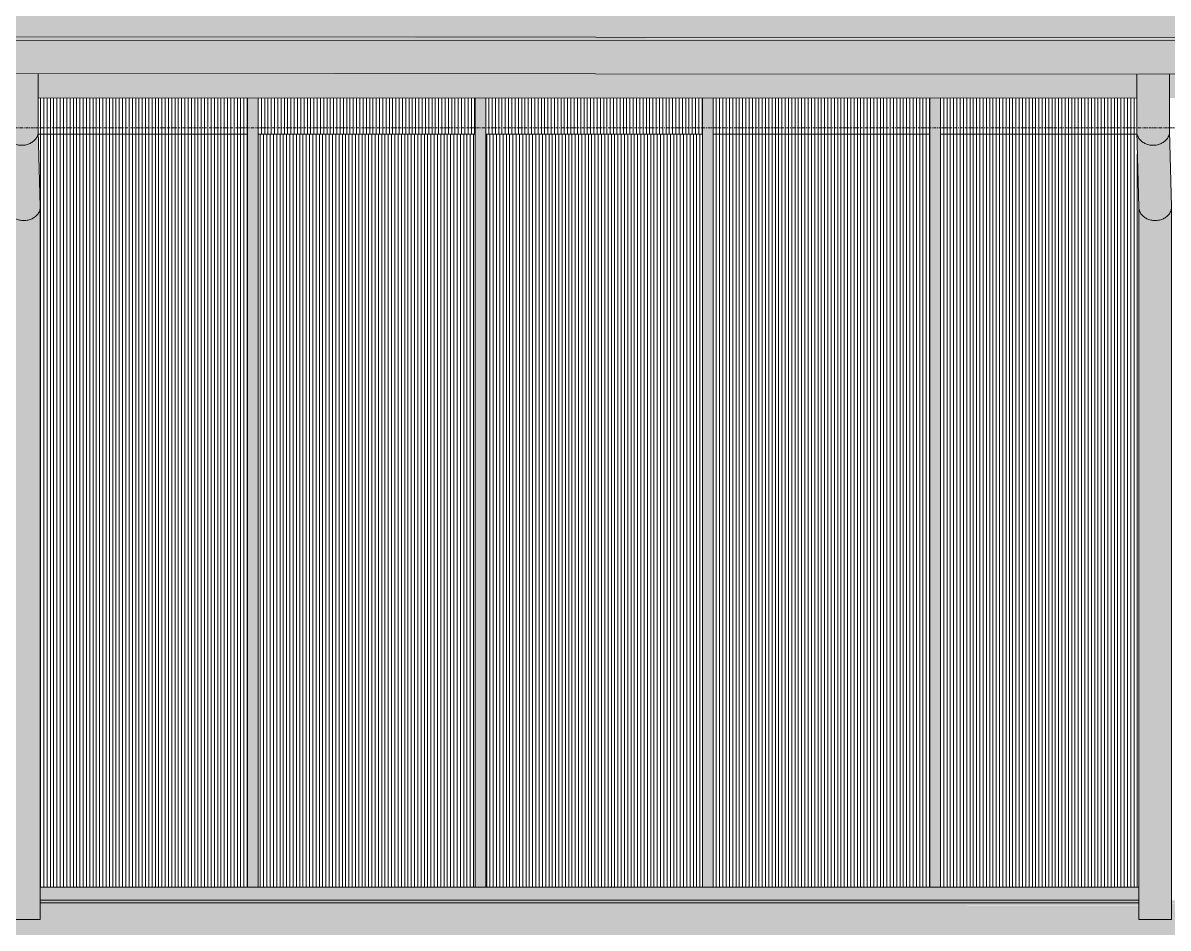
# Model space of a CAD drawing. Header units: millimetres. Extents: x -2361666 to -2009843, y -375 to 29863.
# Drawn here: x -2190135 to -2184899, y 11543 to 15679 of the extents above; entities that cross this region are included whole.
import ezdxf

# ---------------------------------------------------------------- set-up
doc = ezdxf.new("R2010")
doc.units = ezdxf.units.MM
doc.linetypes.add('AEC_Center', pattern=[24, 12, -4, 4, -4])
for name, color, linetype, lineweight in [('A-FLOR-LEVL', 51, 'Continuous', 5), ('A-GENM', 13, 'Continuous', 5), ('A-GLAZ-CURT', 52, 'Continuous', 5), ('A-GLAZ-CWMG', 51, 'Continuous', 5), ('A-ROOF', 132, 'Continuous', 5), ('P-SANR-FIXT', 6, 'Continuous', 5), ('S-BEAM', 12, 'Continuous', 5)]:
    doc.layers.add(name, color=color, linetype=linetype, lineweight=lineweight)

# ---------------------------------------------------------------- blocks, each defined once
blk = doc.blocks.new('Downpipe - L Spreader - Default-V182-SOUTH EAST - PART A')
at = {"layer": 'P-SANR-FIXT'}
for points in [[(-945548.3, 15119.5), (-945528.6, 15121.8), (-945510.8, 15127.9), (-945495.2, 15137.9), (-945480, 15157.5), (-945474.9, 15170.5), (-945473, 15182.4), (-945474.7, 15445), (-945623, 15445), (-945621.2, 15170.5), (-945619.5, 15164.1), (-945613.1, 15151), (-945601.3, 15137.9), (-945576.6, 15124.7), (-945558.5, 15120.6)], [(-945539.1, 14775.7), (-945510.8, 14780.9), (-945495.2, 14788.2), (-945480, 14800.6), (-945474, 14807.1), (-945466.4, 14822.3), (-945463.8, 14838.6), (-945474.9, 15170.5), (-945476.6, 15164.1), (-945486, 15148), (-945501.6, 15133.8), (-945519.7, 15124.8), (-945539.1, 15120.5), (-945548.3, 15119.5), (-945567.7, 15121.6), (-945590.3, 15130.8), (-945601.3, 15137.9), (-945613.1, 15151), (-945621.2, 15170.5), (-945622.5, 15164.1), (-945611.3, 14822.3), (-945601.3, 14804.2), (-945585.8, 14790), (-945567.7, 14781), (-945558.5, 14777.8)], [(-945613.8, 11582.4), (-945463.8, 11582.4), (-945463.8, 14838.6), (-945468.2, 14818.7), (-945475.6, 14805.3), (-945486, 14794.1), (-945510.8, 14780.9), (-945529.3, 14776.7), (-945548.3, 14776.7), (-945567.7, 14781), (-945576.6, 14784.1), (-945592, 14794.1), (-945603.9, 14807.1), (-945611.3, 14822.3), (-945613.8, 14838.6), (-945613.8, 11640.3)]]:
    blk.add_hatch(color=256, dxfattribs=at).paths.add_polyline_path(points)
for p, q in [((-945623, 15445.3), (-945623, 15182.1)), ((-945473, 15182.7), (-945473, 15445.3)), ((-945623, 15180.7), (-945613.7, 14836.9)), ((-945463.8, 14840.3), (-945473, 15184.1)), ((-945613.8, 14838.3), (-945613.8, 11582.4)), ((-945463.8, 11582.4), (-945463.8, 14838.9)), ((-945613.8, 11582.4), (-945463.8, 11582.4))]:
    blk.add_line(p, q, dxfattribs=at)
for points in [[(-945473, 15182.4), (-945473, 15179.7), (-945473.5, 15174.2), (-945475.4, 15166.1), (-945478.6, 15158.3), (-945482.3, 15152.1), (-945485.8, 15147.4), (-945489.6, 15143), (-945495.1, 15137.8), (-945502.5, 15132.4), (-945510.7, 15127.8), (-945519.5, 15124.1), (-945532, 15120.6), (-945548.4, 15118.8), (-945568, 15120.9), (-945583.2, 15126.2), (-945594.1, 15132.4), (-945601.4, 15137.8), (-945606.8, 15143), (-945610.6, 15147.4), (-945614, 15152.1), (-945617.6, 15158.3), (-945620.7, 15166.1), (-945622.6, 15174.2), (-945623, 15179.7), (-945623, 15182.4)], [(-945463.8, 14838.6), (-945463.8, 14835.8), (-945464.2, 14830.2), (-945466.2, 14822.3), (-945469.4, 14814.4), (-945473.1, 14808.2), (-945476.6, 14803.6), (-945480.4, 14799.1), (-945485.8, 14794), (-945493.3, 14788.5), (-945501.5, 14783.9), (-945510.3, 14780.3), (-945522.7, 14776.7), (-945539.1, 14774.9), (-945558.7, 14777.1), (-945574, 14782.4), (-945584.8, 14788.5), (-945592.2, 14794), (-945597.6, 14799.1), (-945601.4, 14803.6), (-945604.8, 14808.2), (-945608.4, 14814.4), (-945611.5, 14822.3), (-945613.4, 14830.2), (-945613.8, 14835.8), (-945613.8, 14838.6)]]:
    blk.add_open_spline(points, degree=3, knots=[0, 0, 0, 0, 0.041667, 0.083333, 0.125, 0.166667, 0.1875, 0.208333, 0.25, 0.291667, 0.333333, 0.375, 0.416667, 0.5, 0.583333, 0.666667, 0.708333, 0.75, 0.791667, 0.8125, 0.833333, 0.875, 0.916667, 0.958333, 1, 1, 1, 1], dxfattribs=at)
blk.add_open_spline([(-945463.8, 14840.3), (-945463.8, 14839.9), (-945463.8, 14839.4), (-945463.8, 14838.9)], degree=3, dxfattribs=at)
blk = doc.blocks.new('Downpipe - L Spreader - Default-V183-SOUTH EAST - PART A')
at = {"layer": 'P-SANR-FIXT'}
for points in [[(-950721.2, 15119.5), (-950695.4, 15123.9), (-950680, 15130.3), (-950668.1, 15137.9), (-950656.1, 15151), (-950647.8, 15170.5), (-950645.9, 15182.4), (-950647.6, 15447.1), (-950795.9, 15447.2), (-950794.1, 15170.5), (-950792.4, 15164.1), (-950786, 15151), (-950774.1, 15137.9), (-950749.4, 15124.7), (-950731.4, 15120.6), (-950728.6, 15120.3)], [(-950712, 14775.7), (-950683.7, 14780.9), (-950668.1, 14788.2), (-950656.1, 14797.1), (-950645.9, 14809.1), (-950639.3, 14822.3), (-950636.6, 14838.6), (-950647.8, 15170.5), (-950649.5, 15164.1), (-950658.8, 15148), (-950674.4, 15133.8), (-950692.6, 15124.8), (-950712, 15120.5), (-950728.6, 15120.3), (-950740.6, 15121.6), (-950758.7, 15127.9), (-950774.1, 15137.9), (-950786, 15151), (-950794.1, 15170.5), (-950795.4, 15164.1), (-950784.2, 14822.3), (-950774.1, 14804.2), (-950758.7, 14790), (-950740.6, 14781), (-950728.6, 14777.5), (-950713.1, 14775.8)], [(-950786.6, 11582.4), (-950636.6, 11582.4), (-950636.6, 14838.6), (-950639.3, 14822.3), (-950648.5, 14805.3), (-950658.8, 14794.1), (-950683.7, 14780.9), (-950701.8, 14776.8), (-950718.9, 14776.4), (-950740.6, 14781), (-950749.4, 14784.1), (-950764.9, 14794.1), (-950776.7, 14807.1), (-950784.2, 14822.3), (-950786.6, 14838.6), (-950786.6, 11640.3)]]:
    blk.add_hatch(color=256, dxfattribs=at).paths.add_polyline_path(points)
for p, q in [((-950795.9, 15447.5), (-950795.9, 15182.1)), ((-950645.9, 15182.7), (-950645.9, 15447.4)), ((-950795.8, 15180.7), (-950786.6, 14836.9)), ((-950636.6, 14840.3), (-950645.9, 15184.1)), ((-950786.6, 14838.3), (-950786.6, 11582.4)), ((-950636.6, 11582.4), (-950636.6, 14838.9)), ((-950786.6, 11582.4), (-950636.6, 11582.4))]:
    blk.add_line(p, q, dxfattribs=at)
for points in [[(-950645.9, 15182.4), (-950645.9, 15179.7), (-950646.3, 15174.2), (-950648.3, 15166.1), (-950651.5, 15158.3), (-950655.2, 15152.1), (-950658.6, 15147.4), (-950662.5, 15143), (-950667.9, 15137.8), (-950675.3, 15132.4), (-950683.6, 15127.8), (-950692.4, 15124.1), (-950704.8, 15120.6), (-950721.2, 15118.8), (-950740.8, 15120.9), (-950756.1, 15126.2), (-950766.9, 15132.4), (-950774.3, 15137.8), (-950779.7, 15143), (-950783.5, 15147.4), (-950786.9, 15152.1), (-950790.5, 15158.3), (-950793.6, 15166.1), (-950795.5, 15174.2), (-950795.9, 15179.7), (-950795.9, 15182.4)], [(-950636.6, 14838.6), (-950636.6, 14835.8), (-950637.1, 14830.2), (-950639.1, 14822.3), (-950642.3, 14814.4), (-950645.9, 14808.2), (-950649.4, 14803.6), (-950653.3, 14799.1), (-950658.7, 14794), (-950666.1, 14788.5), (-950674.3, 14783.9), (-950683.2, 14780.3), (-950695.6, 14776.7), (-950712, 14774.9), (-950731.6, 14777.1), (-950746.8, 14782.4), (-950757.7, 14788.5), (-950765.1, 14794), (-950770.4, 14799.1), (-950774.2, 14803.6), (-950777.7, 14808.2), (-950781.2, 14814.4), (-950784.4, 14822.3), (-950786.2, 14830.2), (-950786.6, 14835.8), (-950786.6, 14838.6)]]:
    blk.add_open_spline(points, degree=3, knots=[0, 0, 0, 0, 0.041667, 0.083333, 0.125, 0.166667, 0.1875, 0.208333, 0.25, 0.291667, 0.333333, 0.375, 0.416667, 0.5, 0.583333, 0.666667, 0.708333, 0.75, 0.791667, 0.8125, 0.833333, 0.875, 0.916667, 0.958333, 1, 1, 1, 1], dxfattribs=at)
blk.add_open_spline([(-950636.6, 14840.3), (-950636.6, 14839.9), (-950636.6, 14839.4), (-950636.6, 14838.9)], degree=3, dxfattribs=at)
blk = doc.blocks.new('MulticellPanel_Polycarbonate_Danpal_1040w - Blue-V236-SOUTH EAST - PART A')
at = {"layer": 'A-GENM'}
h = blk.add_hatch(dxfattribs=at)
h.set_pattern_fill('FP_122', color=256, style=0, pattern_type=2)
h.set_pattern_definition([(90, (-946024.266, 13427.169), (-15, 9e-16), [])])
h.paths.add_polyline_path([(-946445.1, 11730.5), (-945613.8, 11730.5), (-945613.8, 14838.6), (-945623.1, 15170.5), (-946520, 15170.5), (-946520, 11730.5)])
blk.add_line((-946520, 15170.5), (-945622.6, 15170.5), dxfattribs=at)
blk = doc.blocks.new('MulticellPanel_Polycarbonate_Danpal_1040w - Blue-V224-SOUTH EAST - PART A')
at = {"layer": 'A-GENM'}
h = blk.add_hatch(dxfattribs=at)
h.set_pattern_fill('FP_107', color=256, style=0, pattern_type=2)
h.set_pattern_definition([(90, (-915864.266, 13427.169), (-15, 9e-16), [])])
h.paths.add_polyline_path([(-916360, 11730.5), (-915368.6, 11730.5), (-915368.6, 15170.5), (-916360, 15170.5), (-916360, 11860.5)])
blk.add_line((-916360, 15170.5), (-915368.6, 15170.5), dxfattribs=at)
blk = doc.blocks.new('MulticellPanel_Polycarbonate_Danpal_1040w - Premium Purple-V228-SOUTH EAST - PART A')
at = {"layer": 'A-GENM'}
h = blk.add_hatch(dxfattribs=at)
h.set_pattern_fill('FP_113', color=256, style=0, pattern_type=2)
h.set_pattern_definition([(90, (-928344.266, 13427.169), (-15, 9e-16), [])])
h.paths.add_polyline_path([(-928840, 11730.5), (-927848.6, 11730.5), (-927848.6, 15170.5), (-928840, 15170.5), (-928840, 11860.5)])
blk.add_line((-928840, 15170.5), (-927848.6, 15170.5), dxfattribs=at)
blk = doc.blocks.new('MulticellPanel_Polycarbonate_Danpal_1040w - Premium Purple-V237-SOUTH EAST - PART A')
at = {"layer": 'A-GENM'}
h = blk.add_hatch(dxfattribs=at)
h.set_pattern_fill('FP_123', color=256, style=0, pattern_type=2)
h.set_pattern_definition([(90, (-950184.266, 13427.169), (-15, 9e-16), [])])
h.paths.add_polyline_path([(-950636.6, 11730.5), (-949688.6, 11730.5), (-949688.6, 15170.5), (-950645.5, 15170.5), (-950636.6, 14777.8), (-950636.6, 11860.5)])
blk.add_line((-950645.6, 15170.5), (-949688.6, 15170.5), dxfattribs=at)
blk = doc.blocks.new('Rectangular Mullion - Frame_Framed Facade_Danpal_DPANMF BT1-V259-SOUTH EAST - PART A')
at = {"layer": 'A-GLAZ-CWMG'}
blk.add_hatch(color=256, dxfattribs=at).paths.add_polyline_path([(-946535.4, 11670.5), (-945613.8, 11670.5), (-945613.8, 11730.5), (-946544.3, 11730.5), (-946544.3, 11670.5)])
for p, q in [((-946544.3, 11730.5), (-945613.6, 11730.5)), ((-946544.3, 11670.5), (-945613.7, 11670.5))]:
    blk.add_line(p, q, dxfattribs=at)
blk = doc.blocks.new('Rectangular Mullion - Frame_Framed Facade_Danpal_DPANMF BT1-V225-SOUTH EAST - PART A')
at = {"layer": 'A-GLAZ-CWMG'}
blk.add_hatch(color=256, dxfattribs=at).paths.add_polyline_path([(-916284.3, 11670.5), (-915344.3, 11670.5), (-915344.3, 11730.5), (-916384.3, 11730.5), (-916384.3, 11670.5), (-916375.4, 11670.5)])
for p, q in [((-916384.3, 11730.5), (-915344.3, 11730.5)), ((-916384.3, 11670.5), (-915344.3, 11670.5))]:
    blk.add_line(p, q, dxfattribs=at)
blk = doc.blocks.new('Rectangular Mullion - Frame_Framed Facade_Danpal_DPANMF BT1-V260-SOUTH EAST - PART A')
at = {"layer": 'A-GLAZ-CWMG'}
blk.add_hatch(color=256, dxfattribs=at).paths.add_polyline_path([(-950636.6, 11670.5), (-949664.3, 11670.5), (-949664.3, 11730.5), (-950636.6, 11730.5), (-950636.6, 11683.8)])
for p, q in [((-950636.7, 11730.5), (-949664.3, 11730.5)), ((-950636.7, 11670.5), (-949664.3, 11670.5))]:
    blk.add_line(p, q, dxfattribs=at)
blk = doc.blocks.new('Rectangular Mullion - Mullion_FramedFacade_Danpal_DPAEC50-2881307-SOUTH EAST - PART A')
at = {"layer": 'A-GLAZ-CWMG'}
blk.add_hatch(color=256, dxfattribs=at).paths.add_polyline_path([(-915335.4, 11730.5), (-915320, 11730.5), (-915320, 15170.5), (-915368.6, 15170.5), (-915368.6, 11730.5), (-915344.3, 11730.5)])
for p, q in [((-915368.6, 11730.5), (-915368.6, 15170.5)), ((-915320, 15170.5), (-915320, 11730.5))]:
    blk.add_line(p, q, dxfattribs=at)
blk = doc.blocks.new('Roofs 1 - Roofs 1-2640243-SOUTH EAST - PART A')
at = {"layer": 'A-ROOF'}
for points in [[(-913424.6, 15584.3), (-913424.5, 15595.9), (-973252.8, 15618.8), (-973251.1, 15609), (-913475.9, 15584.3)], [(-913426.2, 15434.3), (-913424.6, 15584.3), (-973252.8, 15608.6), (-973251.1, 15459.1), (-913426.9, 15434.3)], [(-913424.5, 15595.9), (-913424.5, 15599.5), (-973252.7, 15624.2), (-973251.1, 15620.7), (-913475.9, 15595.9)], [(-913426.2, 15431.7), (-913426.9, 15434.3), (-973252, 15456.8), (-973251.1, 15456.5), (-913426.9, 15431.7)]]:
    blk.add_hatch(color=256, dxfattribs=at).paths.add_polyline_path(points)
for p, q in [((-913423.9, 15584.3), (-973252.8, 15609)), ((-913423.9, 15599.5), (-973252.7, 15624.2)), ((-973251.9, 15456.5), (-913423.9, 15431.7))]:
    blk.add_line(p, q, dxfattribs=at)
blk = doc.blocks.new('Structural Framing 61 - Structural Framing 1-2879215-SOUTH EAST - PART A')
at = {"layer": 'S-BEAM'}
h = blk.add_hatch(color=256, dxfattribs=at)
h.paths.add_polyline_path([(-943514.5, 11657.8), (-940350.1, 11657.8), (-940350.1, 11670.5), (-945463.8, 11670.5), (-945463.8, 11657.8), (-944002.9, 11657.8)])
h.paths.add_polyline_path([(-913427.4, 11657.8), (-913427.4, 11670.5), (-914266.4, 11670.5), (-914266.4, 11657.8), (-913475.9, 11657.8)])
h.paths.add_polyline_path([(-972820.4, 11657.8), (-971535.7, 11657.8), (-971535.7, 11670.5), (-972973.1, 11670.5), (-972973.1, 11657.8)])
h.paths.add_polyline_path([(-914416.4, 11657.8), (-914416.4, 11670.5), (-918448.2, 11670.5), (-918448.2, 11657.8), (-914452.7, 11657.8)])
h.paths.add_polyline_path([(-971385.7, 11657.8), (-966454, 11657.8), (-966454, 11670.5), (-971385.7, 11670.5)])
h.paths.add_polyline_path([(-918598.2, 11657.8), (-918598.2, 11670.5), (-922668.2, 11670.5), (-922668.2, 11657.8), (-918604.4, 11657.8)])
h.paths.add_polyline_path([(-966304, 11657.8), (-961261.2, 11657.8), (-961261.2, 11670.5), (-966304, 11670.5)])
h.paths.add_polyline_path([(-922818.2, 11657.8), (-922818.2, 11670.5), (-926816.1, 11670.5), (-926816.1, 11657.8), (-923000.3, 11657.8)])
h.paths.add_polyline_path([(-961111.2, 11657.8), (-956006.6, 11657.8), (-956006.6, 11670.5), (-961111.2, 11670.5)])
h.paths.add_polyline_path([(-926966.1, 11657.8), (-926966.1, 11670.5), (-930872.1, 11670.5), (-930872.1, 11657.8), (-927396.2, 11657.8)])
h.paths.add_polyline_path([(-931022.1, 11657.8), (-931022.1, 11670.5), (-934972, 11670.5), (-934972, 11657.8), (-931059.4, 11657.8)])
h.paths.add_polyline_path([(-955856.6, 11657.8), (-950786.6, 11657.8), (-950786.6, 11670.5), (-955856.6, 11670.5)])
h.paths.add_polyline_path([(-935122, 11657.8), (-935122, 11670.5), (-940200.1, 11670.5), (-940200.1, 11657.8), (-935211.1, 11657.8)])
h.paths.add_polyline_path([(-950636.6, 11657.8), (-945613.8, 11657.8), (-945613.8, 11670.5), (-950636.6, 11670.5)])
h = blk.add_hatch(color=256, dxfattribs=at)
h.paths.add_polyline_path([(-942537.6, 11646.4), (-940350.1, 11647.8), (-940350.1, 11657.8), (-945463.8, 11656.3), (-945463.8, 11646.4), (-943026, 11646.4)])
h.paths.add_polyline_path([(-931792.1, 11646.4), (-931022.1, 11647.3), (-931022.1, 11657.8), (-934972, 11656.3), (-934972, 11646.4), (-931975.4, 11646.4)])
h.paths.add_polyline_path([(-913427.4, 11646.4), (-913427.4, 11657.8), (-914266.4, 11656.3), (-914266.4, 11646.4), (-913475.9, 11646.4)])
h.paths.add_polyline_path([(-972973.1, 11646.4), (-971535.7, 11646.4), (-971535.7, 11657.8), (-972973.1, 11656.3), (-972973.1, 11649.4)])
h.paths.add_polyline_path([(-971385.7, 11646.4), (-966454, 11646.4), (-966454, 11657.8), (-971385.7, 11656.2), (-971385.7, 11649.3)])
h.paths.add_polyline_path([(-966304, 11646.4), (-961261.2, 11646.4), (-961261.2, 11657.8), (-966304, 11656.1), (-966304, 11649)])
h.paths.add_polyline_path([(-914416.4, 11646.4), (-914416.4, 11657.8), (-918448.2, 11656.3), (-918448.2, 11646.4), (-914452.7, 11646.4)])
h.paths.add_polyline_path([(-961111.2, 11646.4), (-956006.6, 11648.5), (-956006.6, 11657.8), (-961111.2, 11655.9), (-961111.2, 11648.8)])
h.paths.add_polyline_path([(-930872.1, 11646.4), (-926966.1, 11647.1), (-926966.1, 11657.8), (-930872.1, 11656.3), (-930872.1, 11647.3)])
h.paths.add_polyline_path([(-918598.2, 11646.4), (-918598.2, 11657.8), (-922668.2, 11656.3), (-922668.2, 11646.4), (-918604.4, 11646.4)])
h.paths.add_polyline_path([(-955856.6, 11646.4), (-950786.6, 11648.3), (-950786.6, 11657.8), (-955856.6, 11655.8), (-955856.6, 11648.5)])
h.paths.add_polyline_path([(-922818.2, 11646.4), (-922818.2, 11657.8), (-926816.1, 11656.3), (-926816.1, 11646.4), (-923000.3, 11646.4)])
h.paths.add_polyline_path([(-950636.6, 11646.4), (-945613.8, 11648), (-945613.8, 11657.8), (-950636.6, 11655.6), (-950636.6, 11648.3)])
h.paths.add_polyline_path([(-935122, 11646.4), (-935122, 11657.8), (-940200.1, 11656.3), (-940200.1, 11646.4), (-935211.1, 11646.4)])
blk.add_hatch(color=256, dxfattribs=at).paths.add_polyline_path([(-913427.4, 11493.7), (-913427.4, 11646.4), (-914266.4, 11646.4), (-914266.4, 11582.4), (-914416.4, 11582.4), (-914416.4, 11646.4), (-918448.2, 11646.4), (-918448.2, 11582.4), (-918598.2, 11582.4), (-918598.2, 11646.4), (-922668.2, 11646.4), (-922668.2, 11582.4), (-922818.2, 11582.4), (-922818.2, 11646.4), (-926816.1, 11646.4), (-926816.1, 11582.4), (-926966.1, 11582.4), (-926966.1, 11646.4), (-930872.1, 11646.4), (-930872.1, 11582.4), (-931022.1, 11582.4), (-931022.1, 11646.4), (-934972, 11646.4), (-934972, 11582.4), (-935122, 11582.4), (-935122, 11646.4), (-940200.1, 11646.4), (-940200.1, 11582.4), (-940350.1, 11582.4), (-940350.1, 11646.4), (-945463.8, 11646.4), (-945463.8, 11582.4), (-945613.8, 11582.4), (-945613.8, 11646.4), (-950636.6, 11646.4), (-950636.6, 11582.4), (-950786.6, 11582.4), (-950786.6, 11646.4), (-955856.6, 11646.4), (-955856.6, 11582.4), (-956006.6, 11582.4), (-956006.6, 11646.4), (-961111.2, 11646.4), (-961111.2, 11582.4), (-961261.2, 11582.4), (-961261.2, 11646.4), (-966304, 11646.4), (-966304, 11582.4), (-966454, 11582.4), (-966454, 11646.4), (-971385.7, 11646.4), (-971385.7, 11582.4), (-971535.7, 11582.4), (-971535.7, 11646.4), (-972973.1, 11646.4), (-972973.1, 11503.7), (-937164.8, 11501.6), (-913475.9, 11493.7)])
blk.add_line((-945613.7, 11657.8), (-950636.7, 11657.8), dxfattribs=at)
blk = doc.blocks.new('MulticellPanel_Polycarbonate_Danpal_1040w - Grey-V329-SOUTH EAST - PART A')
at = {"layer": 'A-GENM'}
h = blk.add_hatch(dxfattribs=at)
h.set_pattern_fill('FP_236', color=256, style=0, pattern_type=2)
h.set_pattern_definition([(90, (-946024.266, 15342.113), (-15, 9e-16), [])])
h.paths.add_polyline_path([(-946520, 15170.5), (-945622.7, 15170.5), (-945623, 15182.4), (-945623, 15335), (-946520, 15335.4), (-946520, 15219.2)])
blk.add_line((-945622.6, 15170.5), (-946520, 15170.5), dxfattribs=at)
blk = doc.blocks.new('MulticellPanel_Polycarbonate_Danpal_1040w - Grey-V330-SOUTH EAST - PART A')
at = {"layer": 'A-GENM'}
h = blk.add_hatch(dxfattribs=at)
h.set_pattern_fill('FP_237', color=256, style=0, pattern_type=2)
h.set_pattern_definition([(90, (-947064.266, 15342.113), (-15, 9e-16), [])])
h.paths.add_polyline_path([(-947421.9, 15170.5), (-946568.6, 15170.5), (-946568.6, 15335.4), (-947560, 15335.8), (-947560, 15170.5), (-947544, 15170.5)])
blk.add_line((-946568.6, 15170.5), (-947560, 15170.5), dxfattribs=at)
blk = doc.blocks.new('MulticellPanel_Polycarbonate_Danpal_1040w - Grey-V331-SOUTH EAST - PART A')
at = {"layer": 'A-GENM'}
h = blk.add_hatch(dxfattribs=at)
h.set_pattern_fill('FP_238', color=256, style=0, pattern_type=2)
h.set_pattern_definition([(90, (-948104.266, 15342.113), (-15, 9e-16), [])])
h.paths.add_polyline_path([(-948398.8, 15170.5), (-947608.6, 15170.5), (-947608.6, 15335.8), (-948600, 15336.2), (-948600, 15170.5), (-948520.9, 15170.5)])
blk.add_line((-947608.6, 15170.5), (-948600, 15170.5), dxfattribs=at)
blk = doc.blocks.new('MulticellPanel_Polycarbonate_Danpal_1040w - Grey-V332-SOUTH EAST - PART A')
at = {"layer": 'A-GENM'}
h = blk.add_hatch(dxfattribs=at)
h.set_pattern_fill('FP_239', color=256, style=0, pattern_type=2)
h.set_pattern_definition([(90, (-949144.266, 15342.113), (-15, 9e-16), [])])
h.paths.add_polyline_path([(-949640, 15170.5), (-948648.6, 15170.5), (-948648.6, 15336.3), (-949640, 15336.7), (-949640, 15219.2)])
blk.add_line((-948648.6, 15170.5), (-949640, 15170.5), dxfattribs=at)
blk = doc.blocks.new('MulticellPanel_Polycarbonate_Danpal_1040w - Grey-V333-SOUTH EAST - PART A')
at = {"layer": 'A-GENM'}
h = blk.add_hatch(dxfattribs=at)
h.set_pattern_fill('FP_240', color=256, style=0, pattern_type=2)
h.set_pattern_definition([(90, (-950184.266, 15342.113), (-15, 9e-16), [])])
h.paths.add_polyline_path([(-950352.5, 15170.5), (-949688.6, 15170.5), (-949688.6, 15336.7), (-950645.9, 15337.1), (-950645.5, 15170.5), (-950596.8, 15170.5)])
blk.add_line((-949688.6, 15170.5), (-950645.6, 15170.5), dxfattribs=at)
blk = doc.blocks.new('Rectangular Mullion - Mullion_FramedFacade_Danpal_DPAEC50-V380-SOUTH EAST - PART A')
at = {"layer": 'A-GLAZ-CWMG'}
blk.add_hatch(color=256, dxfattribs=at).paths.add_polyline_path([(-946520, 15170.5), (-946520, 15335.4), (-946568.6, 15335.4), (-946567.2, 15170.5), (-946535.4, 15170.5)])
for p, q in [((-946568.6, 15170.5), (-946568.6, 15335.4)), ((-946520, 15335.4), (-946520, 15170.5))]:
    blk.add_line(p, q, dxfattribs=at)
blk = doc.blocks.new('Rectangular Mullion - Mullion_FramedFacade_Danpal_DPAEC50-V381-SOUTH EAST - PART A')
at = {"layer": 'A-GLAZ-CWMG'}
blk.add_hatch(color=256, dxfattribs=at).paths.add_polyline_path([(-947608.6, 15170.5), (-947560, 15170.5), (-947560, 15335.8), (-947608.6, 15335.8), (-947608.6, 15274.2)])
for p, q in [((-947608.6, 15170.5), (-947608.6, 15335.8)), ((-947560, 15335.8), (-947560, 15170.5))]:
    blk.add_line(p, q, dxfattribs=at)
blk = doc.blocks.new('Rectangular Mullion - Mullion_FramedFacade_Danpal_DPAEC50-V382-SOUTH EAST - PART A')
at = {"layer": 'A-GLAZ-CWMG'}
blk.add_hatch(color=256, dxfattribs=at).paths.add_polyline_path([(-948633.1, 15170.5), (-948600, 15170.5), (-948600, 15336.2), (-948648.6, 15336.3), (-948648.6, 15170.5), (-948643, 15170.5)])
for p, q in [((-948648.6, 15170.5), (-948648.6, 15336.3)), ((-948600, 15336.2), (-948600, 15170.5))]:
    blk.add_line(p, q, dxfattribs=at)
blk = doc.blocks.new('Rectangular Mullion - Mullion_FramedFacade_Danpal_DPAEC50-V383-SOUTH EAST - PART A')
at = {"layer": 'A-GLAZ-CWMG'}
blk.add_hatch(color=256, dxfattribs=at).paths.add_polyline_path([(-949688.6, 15170.5), (-949640, 15170.5), (-949640, 15336.7), (-949688.6, 15336.7), (-949688.6, 15274.2)])
for p, q in [((-949688.6, 15170.5), (-949688.6, 15336.7)), ((-949640, 15336.7), (-949640, 15170.5))]:
    blk.add_line(p, q, dxfattribs=at)

msp = doc.modelspace()

# ---------------------------------------------------------------- hatches: boundary and pattern name
at = {"layer": 'A-ROOF'}
h = msp.add_hatch(color=256, dxfattribs=at)
h.paths.add_polyline_path([(-2152869.8, 15321.7), (-2152869.5, 15322.3), (-2152846.1, 15322.3), (-2152845.5, 15431.7), (-2153694.3, 15431.7), (-2153694.3, 15322.1), (-2152871.3, 15321.7)])
h.paths.add_polyline_path([(-2153844.3, 15322.1), (-2153844.3, 15432.1), (-2157876.1, 15431.7), (-2157876.1, 15323.8), (-2153871.4, 15322.1)])
h.paths.add_polyline_path([(-2158026.1, 15323.8), (-2158026.1, 15433.9), (-2162096.1, 15434.3), (-2162096.1, 15325.5), (-2158511.5, 15324)])
h.paths.add_polyline_path([(-2162246.1, 15325.6), (-2162246.1, 15435.6), (-2166244, 15437.3), (-2166244, 15327.2), (-2162419, 15325.7)])
h.paths.add_polyline_path([(-2166394, 15327.3), (-2166394, 15437.3), (-2170300, 15438.9), (-2170300, 15328.9), (-2166570.7, 15327.4)])
h.paths.add_polyline_path([(-2170450, 15329), (-2170450, 15439), (-2174400, 15440.6), (-2174400, 15330.6), (-2170478.1, 15329)])
h.paths.add_polyline_path([(-2174550, 15330.7), (-2174550, 15440.7), (-2179628, 15442.8), (-2179628, 15332.8), (-2174629.8, 15330.7)])
h.paths.add_polyline_path([(-2179778, 15332.8), (-2179778, 15442.9), (-2184891.7, 15445), (-2184891.7, 15335), (-2180002.6, 15332.9)])
h.paths.add_polyline_path([(-2185041.7, 15335), (-2185041.7, 15445), (-2190064.5, 15447.1), (-2190064.5, 15337.1), (-2185131.1, 15335.1)])
h.paths.add_polyline_path([(-2190214.5, 15337.2), (-2190214.5, 15447.2), (-2195284.5, 15449.3), (-2195284.5, 15339.3), (-2190259.6, 15337.2)])
h.paths.add_polyline_path([(-2195434.5, 15339.3), (-2195434.5, 15449.3), (-2200539.1, 15451.4), (-2200539.1, 15341.4), (-2195632.4, 15339.4)])
h.paths.add_polyline_path([(-2200689.1, 15341.5), (-2200689.1, 15451.5), (-2205732, 15453.6), (-2205732, 15343.6), (-2200761, 15341.5)])
h.paths.add_polyline_path([(-2205882, 15343.6), (-2205882, 15453.7), (-2210813.6, 15455.7), (-2210813.6, 15345.7), (-2205889.5, 15343.6)])
h.paths.add_polyline_path([(-2210963.6, 15345.7), (-2210963.6, 15455.8), (-2212391.7, 15456.3), (-2212391.7, 15346.3), (-2211018, 15345.8)])
h.paths.add_polyline_path([(-2212539.7, 15346.4), (-2212539.7, 15456.4), (-2212629.7, 15456.4), (-2212629.7, 15346.4)])
h.paths.add_polyline_path([(-2152843.5, 15599.5), (-2152842.6, 15687.5), (-2152784, 15687.9), (-2152784, 15733.2), (-2212669.7, 15758), (-2212669.7, 15678.6), (-2212615.5, 15678.5), (-2212669.7, 15675.6), (-2212669.7, 15624.2), (-2152843.5, 15599.5)])

# ---------------------------------------------------------------- linework, layer by layer
at = {"layer": 'A-FLOR-LEVL', "linetype": 'AEC_Center'}
msp.add_line((-2278035.1, 15200), (-2141459.7, 15200), dxfattribs=at)
at = {"layer": 'A-ROOF'}
msp.add_line((-2185041.7, 15335), (-2190064.5, 15337.1), dxfattribs=at)

# ---------------------------------------------------------------- block references
at = {"layer": 'A-GLAZ-CURT'}
for name, p in [('MulticellPanel_Polycarbonate_Danpal_1040w - Grey-V333-SOUTH EAST - PART A', (-1239418.7, 0)), ('MulticellPanel_Polycarbonate_Danpal_1040w - Grey-V332-SOUTH EAST - PART A', (-1239418.7, 0)), ('MulticellPanel_Polycarbonate_Danpal_1040w - Grey-V331-SOUTH EAST - PART A', (-1239418.7, 0)), ('MulticellPanel_Polycarbonate_Danpal_1040w - Grey-V330-SOUTH EAST - PART A', (-1239418.7, 0)), ('MulticellPanel_Polycarbonate_Danpal_1040w - Grey-V329-SOUTH EAST - PART A', (-1239418.7, 0)), ('MulticellPanel_Polycarbonate_Danpal_1040w - Premium Purple-V237-SOUTH EAST - PART A', (-1239418.7, 0)), ('MulticellPanel_Polycarbonate_Danpal_1040w - Premium Purple-V228-SOUTH EAST - PART A', (-1260218.7, 0)), ('MulticellPanel_Polycarbonate_Danpal_1040w - Blue-V224-SOUTH EAST - PART A', (-1271658.7, 0)), ('MulticellPanel_Polycarbonate_Danpal_1040w - Blue-V224-SOUTH EAST - PART A', (-1270618.7, 0)), ('MulticellPanel_Polycarbonate_Danpal_1040w - Blue-V236-SOUTH EAST - PART A', (-1239418.7, 0))]:
    msp.add_blockref(name, p, dxfattribs=at)
at = {"layer": 'A-GLAZ-CWMG'}
for name, p in [('Rectangular Mullion - Mullion_FramedFacade_Danpal_DPAEC50-V383-SOUTH EAST - PART A', (-1239418.7, 0)), ('Rectangular Mullion - Mullion_FramedFacade_Danpal_DPAEC50-V382-SOUTH EAST - PART A', (-1239418.7, 0)), ('Rectangular Mullion - Mullion_FramedFacade_Danpal_DPAEC50-V381-SOUTH EAST - PART A', (-1239418.7, 0)), ('Rectangular Mullion - Mullion_FramedFacade_Danpal_DPAEC50-V380-SOUTH EAST - PART A', (-1239418.7, 0)), ('Rectangular Mullion - Mullion_FramedFacade_Danpal_DPAEC50-2881307-SOUTH EAST - PART A', (-1273738.7, 0)), ('Rectangular Mullion - Mullion_FramedFacade_Danpal_DPAEC50-2881307-SOUTH EAST - PART A', (-1272698.7, 0)), ('Rectangular Mullion - Mullion_FramedFacade_Danpal_DPAEC50-2881307-SOUTH EAST - PART A', (-1271658.7, 0)), ('Rectangular Mullion - Mullion_FramedFacade_Danpal_DPAEC50-2881307-SOUTH EAST - PART A', (-1270618.7, 0)), ('Rectangular Mullion - Frame_Framed Facade_Danpal_DPANMF BT1-V260-SOUTH EAST - PART A', (-1239418.7, 0)), ('Rectangular Mullion - Frame_Framed Facade_Danpal_DPANMF BT1-V225-SOUTH EAST - PART A', (-1272698.7, 0)), ('Rectangular Mullion - Frame_Framed Facade_Danpal_DPANMF BT1-V225-SOUTH EAST - PART A', (-1271658.7, 0)), ('Rectangular Mullion - Frame_Framed Facade_Danpal_DPANMF BT1-V225-SOUTH EAST - PART A', (-1270618.7, 0)), ('Rectangular Mullion - Frame_Framed Facade_Danpal_DPANMF BT1-V259-SOUTH EAST - PART A', (-1239418.7, 0))]:
    msp.add_blockref(name, p, dxfattribs=at)
at = {"layer": 'A-ROOF'}
msp.add_blockref('Roofs 1 - Roofs 1-2640243-SOUTH EAST - PART A', (-1239418.7, 0), dxfattribs=at)
at = {"layer": 'P-SANR-FIXT'}
for name in ['Downpipe - L Spreader - Default-V183-SOUTH EAST - PART A', 'Downpipe - L Spreader - Default-V182-SOUTH EAST - PART A']:
    msp.add_blockref(name, (-1239418.7, 0), dxfattribs=at)
at = {"layer": 'S-BEAM'}
msp.add_blockref('Structural Framing 61 - Structural Framing 1-2879215-SOUTH EAST - PART A', (-1239418.7, 0), dxfattribs=at)

doc.saveas('drawing.dxf')
